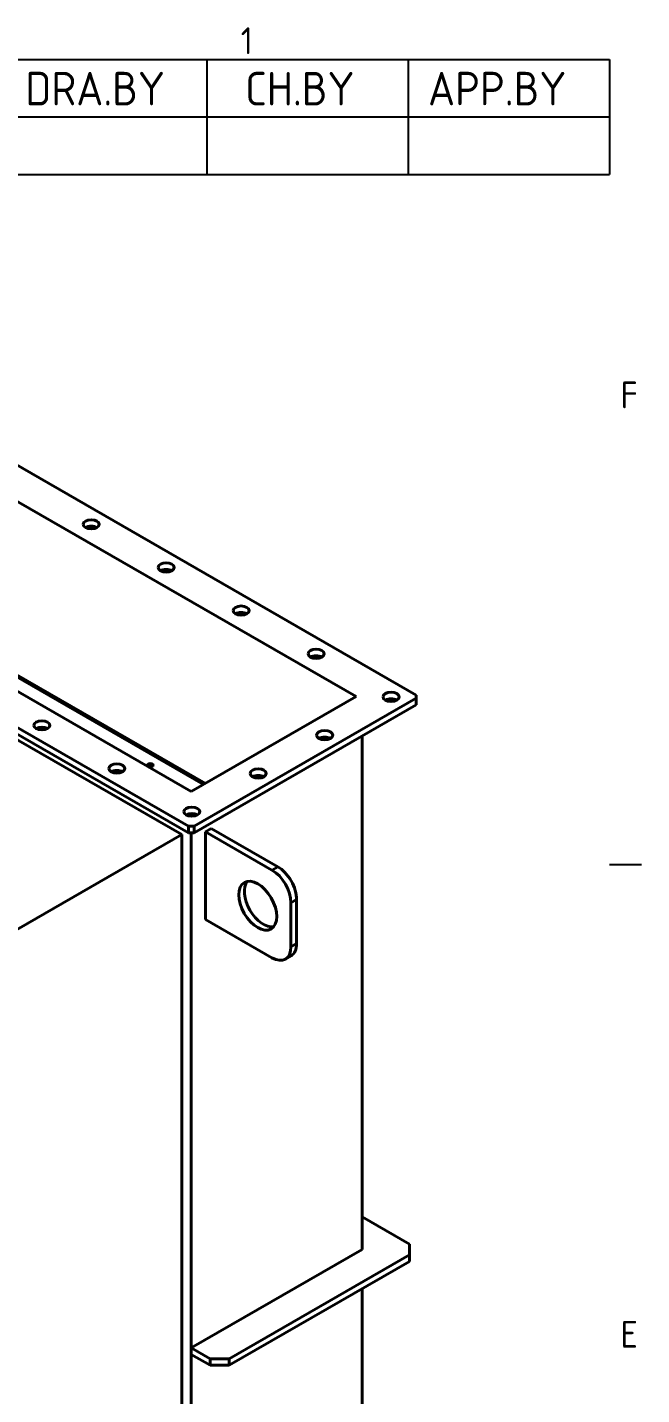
# Model space of a CAD drawing. Header units: millimetres. Extents: x 0 to 2970, y 0 to 2100.
# Drawn here: x 2703 to 2932, y 1552 to 2062 of the extents above; entities that cross this region are included whole.
import ezdxf

# ---------------------------------------------------------------- set-up
doc = ezdxf.new("R2010")
doc.units = ezdxf.units.MM
doc.header["$LTSCALE"] = 5
doc.layers.get('0').update_dxf_attribs({"color": 3, "lineweight": 25})
for name, color, linetype, lineweight in [('가시적인 것(ISO)', 3, 'Continuous', 40), ('가시적인 좁은 것(ISO)', 3, 'Continuous', 35), ('경계(ISO)', 7, 'Continuous', 25), ('기호(ISO)', 5, 'Continuous', 25)]:
    doc.layers.add(name, color=color, linetype=linetype, lineweight=lineweight)
doc.styles.add('ISO ProportionalPSTEK', font='isocp.shx')
doc.styles.add('문자 텍스트_PSTEK_POSCO', font='isocp.shx')

# ---------------------------------------------------------------- blocks, each defined once
blk = doc.blocks.new('경계 Default Border')
at = {"layer": '경계(ISO)'}
blk.add_line((584, 350), (586.4, 350), dxfattribs=at)
at = {"layer": '경계(ISO)', "color": 2, "char_height": 2, "attachment_point": 7, "style": '문자 텍스트_PSTEK_POSCO'}
for s, insert in [('1', (556.53, 410.4)), ('F', (584.83, 384)), ('E', (584.83, 313.98))]:
    blk.add_mtext(s, dxfattribs=dict(at, insert=insert))
blk = doc.blocks.new('리비전 내역')
at = {"layer": '기호(ISO)'}
for p, q in [((432, 410), (584, 410)), ((554, 410), (554, 405.72)), ((569, 410), (569, 405.72)), ((584, 410), (584, 405.72)), ((432, 405.72), (584, 405.72)), ((554, 405.72), (554, 401.44)), ((569, 405.72), (569, 401.44)), ((584, 405.72), (584, 401.44)), ((432, 401.44), (584, 401.44))]:
    blk.add_line(p, q, dxfattribs=at)
at = {"layer": '기호(ISO)', "color": 2, "char_height": 2.5, "attachment_point": 7, "style": 'ISO ProportionalPSTEK'}
for s, insert in [('DRA.BY', (540.48, 406.58)), ('CH.BY', (556.86, 406.58)), ('APP.BY', (570.48, 406.58))]:
    blk.add_mtext(s, dxfattribs=dict(at, insert=insert))

msp = doc.modelspace()

# ---------------------------------------------------------------- linework, layer by layer
at = {"layer": '가시적인 것(ISO)'}
for p, q in [((2588.505, 1962.613), (2848.013, 1813.172)), ((2587.444, 1949.705), (2825.597, 1812.561)), ((2763.16, 1764.308), (2503.652, 1913.749)), ((2503.652, 1911.297), (2763.16, 1761.856)), ((2764.221, 1777.217), (2526.067, 1914.36)), ((2760.685, 1761.19), (2619.264, 1842.629)), ((2682.248, 1830.447), (2769.452, 1780.229)), ((2825.597, 1812.561), (2764.221, 1777.217)), ((2848.013, 1811.95), (2765.281, 1764.308)), ((2765.281, 1761.856), (2848.013, 1809.498)), ((2848.013, 1813.172), (2848.013, 1811.95)), ((2848.013, 1811.95), (2848.013, 1809.498)), ((2827.86, 1606.539), (2827.86, 1797.893)), ((2764.221, 1767.979), (2764.221, 1768.976)), ((2765.281, 1764.308), (2763.16, 1764.308)), ((2763.16, 1764.308), (2763.16, 1761.856)), ((2765.281, 1761.856), (2765.281, 1764.308)), ((2769.524, 1762.208), (2771.645, 1763.429)), ((2771.645, 1763.429), (2796.394, 1749.177)), ((2760.685, 1761.19), (2692.449, 1721.895)), ((2760.685, 1499.575), (2760.685, 1761.19)), ((2763.16, 1761.856), (2765.281, 1761.856)), ((2764.221, 1364.892), (2764.221, 1761.856)), ((2769.524, 1762.208), (2794.273, 1747.956)), ((2769.524, 1729.506), (2769.524, 1762.208)), ((2801.344, 1735.708), (2801.344, 1719.358)), ((2803.465, 1720.579), (2803.465, 1736.93)), ((2769.524, 1729.506), (2794.273, 1715.254)), ((2799.263, 1714.764), (2801.384, 1715.985)), ((2845.538, 1608.575), (2827.86, 1618.755)), ((2827.86, 1606.539), (2764.221, 1569.892)), ((2845.538, 1608.575), (2845.538, 1604.503)), ((2778.363, 1565.82), (2845.538, 1604.503)), ((2845.538, 1602.051), (2778.363, 1563.367)), ((2845.538, 1604.503), (2845.538, 1602.051)), ((2827.86, 1401.539), (2827.86, 1591.871)), ((2764.221, 1569.892), (2771.292, 1565.82)), ((2764.221, 1567.439), (2764.221, 1569.892)), ((2771.292, 1563.367), (2764.221, 1567.439)), ((2778.363, 1565.82), (2771.292, 1565.82)), ((2771.292, 1565.82), (2771.292, 1563.367)), ((2778.363, 1563.367), (2778.363, 1565.82)), ((2771.292, 1563.367), (2778.363, 1563.367))]:
    msp.add_line(p, q, dxfattribs=at)
for centre, major_axis, ratio in [((2726.921, 1876.796), (-3, 0), 0.5758617), ((2754.851, 1860.712), (-3, 0), 0.5758617), ((2782.782, 1844.628), (-3, 0), 0.5758617), ((2810.713, 1828.544), (-3, 0), 0.5758617), ((2838.644, 1812.459), (-3, 0), 0.5758617), ((2708.536, 1801.872), (-3, 0), 0.5758617), ((2813.895, 1798.207), (-3, 0), 0.5758617), ((2736.467, 1785.788), (-3, 0), 0.5758617), ((2748.947, 1787.029), (-1.034, 0), 0.5758617), ((2789.146, 1783.956), (-3, 0), 0.5758617), ((2764.397, 1769.704), (-3, 0), 0.5758617), ((2788.969, 1734.659), (-4.99, 8.666), 0.5780931)]:
    msp.add_ellipse(centre, major_axis=major_axis, ratio=ratio, dxfattribs=at)
for centre, major_axis, ratio, start_param, end_param in [((2726.921, 1874.344), (-3, 0), 0.5758617, 3.9308733, 5.4939047), ((2754.851, 1858.259), (-3, 0), 0.5758617, 3.9308733, 5.4939047), ((2782.782, 1842.175), (-3, 0), 0.5758617, 3.9308733, 5.4939047), ((2810.713, 1826.091), (-3, 0), 0.5758617, 3.9308733, 5.4939047), ((2838.644, 1810.007), (-3, 0), 0.5758617, 3.9308733, 5.4939047), ((2708.536, 1799.42), (-3, 0), 0.5758617, 3.9308733, 5.4939047), ((2813.895, 1795.755), (-3, 0), 0.5758617, 3.9308733, 5.4939047), ((2736.467, 1783.335), (-3, 0), 0.5758617, 3.9308733, 5.4939047), ((2748.947, 1786.089), (-1.033, 0), 0.5758617, 4.0521788, 5.3725992), ((2789.146, 1781.503), (-3, 0), 0.5758617, 3.9308733, 5.4939047), ((2764.397, 1767.251), (-3, 0), 0.5758617, 3.9308733, 5.4939047), ((2794.273, 1739.78), (4.99, -8.666), 0.5780931, 0.7873319, 2.3581282), ((2796.394, 1741.002), (-4.99, 8.666), 0.5780931, 3.9289245, 5.4997209), ((2791.091, 1735.881), (-4.99, 8.666), 0.5780931, 0.2133376, 2.928255), ((2794.273, 1723.429), (4.99, -8.666), 0.5780931, 5.4997209, 7.0705172), ((2796.394, 1724.651), (4.99, -8.666), 0.5780931, 0, 0.7873319)]:
    msp.add_ellipse(centre, major_axis=major_axis, ratio=ratio, start_param=start_param, end_param=end_param, dxfattribs=at)
at = {"layer": '가시적인 좁은 것(ISO)'}
for p, q in [((2768.78, 1779.842), (2681.1, 1830.334)), ((2796.394, 1749.177), (2794.273, 1747.956)), ((2801.344, 1735.708), (2803.465, 1736.93)), ((2803.465, 1720.579), (2801.344, 1719.358))]:
    msp.add_line(p, q, dxfattribs=at)

# ---------------------------------------------------------------- block references
at = {"xscale": 5, "yscale": 5, "zscale": 5}
msp.add_blockref('경계 Default Border', (0, 0), dxfattribs=at)
at = {"layer": '기호(ISO)', "xscale": 5, "yscale": 5, "zscale": 5}
msp.add_blockref('리비전 내역', (0, 0), dxfattribs=at)

doc.saveas('drawing.dxf')
